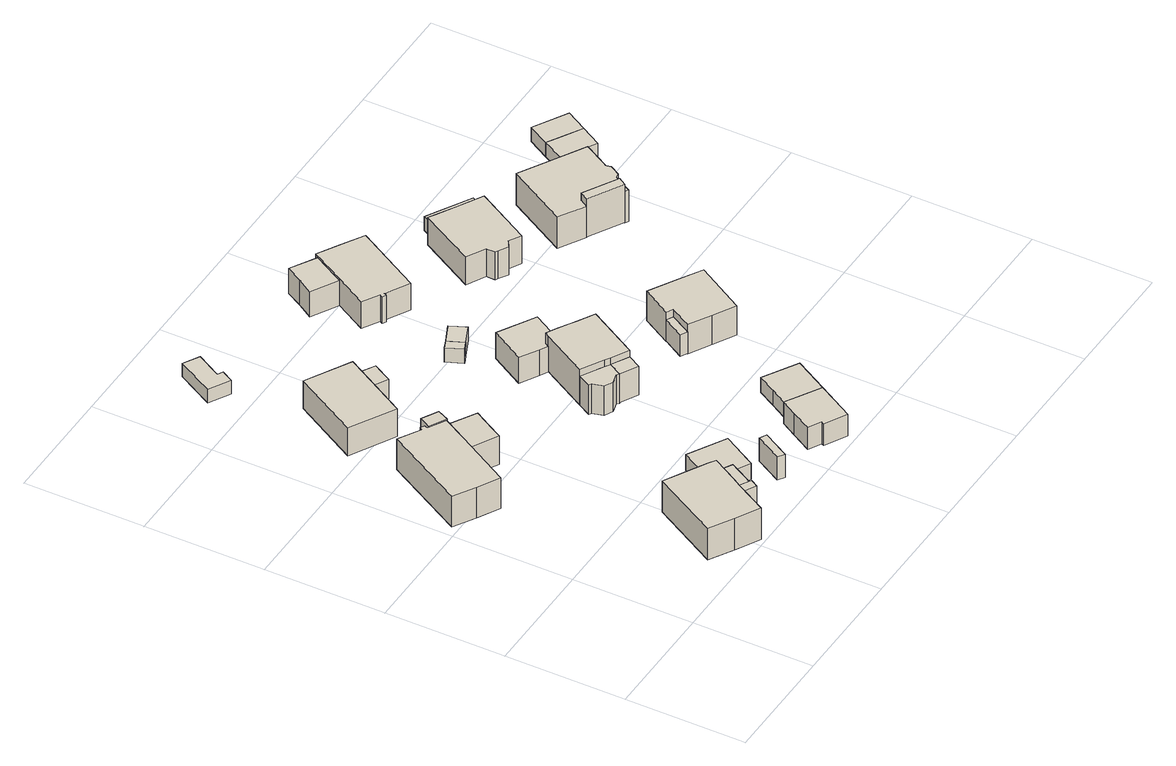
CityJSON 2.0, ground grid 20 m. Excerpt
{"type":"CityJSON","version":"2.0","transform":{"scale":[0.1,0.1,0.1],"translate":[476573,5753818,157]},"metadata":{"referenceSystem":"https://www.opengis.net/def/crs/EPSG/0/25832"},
"CityObjects":{
"building1":{"type":"Building","attributes":{"Gemeindeschluessel":"05766056","function":"31001_1010"},"address":[{"country":"Germany","locality":"Oerlinghausen","thoroughfareNumber":"49","thoroughfareName":"Agnes-Miegel-Weg"}],"children":["building1-1","building1-2"]},
"building1-1":{"type":"BuildingPart","attributes":{"BezugspunktDach":"2000","measuredHeight":7.75},"parents":["building1"],"geometry":[{"type":"Solid","lod":"1","boundaries":[[[[0,1,2,3,4,5,6,7,8]],[[9,10,11,12,13,14,15,16,17]],[[9,17,8,7]],[[10,9,7,6]],[[11,10,6,5]],[[12,11,5,4]],[[13,12,4,3]],[[14,13,3,2]],[[15,14,2,1]],[[16,15,1,0]],[[17,16,0,8]]]]}]},
"building1-2":{"type":"BuildingPart","attributes":{"BezugspunktDach":"2000","measuredHeight":3.92},"parents":["building1"],"geometry":[{"type":"Solid","lod":"1","boundaries":[[[[18,19,20,21,22]],[[23,16,15,24,25]],[[23,25,22,21]],[[16,23,21,20]],[[15,16,20,19]],[[24,15,19,18]],[[25,24,18,22]]]]}]},
"building2":{"type":"Building","attributes":{"Gemeindeschluessel":"05766056","function":"31001_1010"},"address":[{"country":"Germany","locality":"Oerlinghausen","thoroughfareNumber":"45","thoroughfareName":"Agnes-Miegel-Weg"}],"children":["building2-1","building2-2"]},
"building2-1":{"type":"BuildingPart","attributes":{"BezugspunktDach":"2000","measuredHeight":7.73},"parents":["building2"],"geometry":[{"type":"Solid","lod":"1","boundaries":[[[[26,27,28,29,30,31,32,33,34,35,36,37]],[[38,39,40,41,42,43,44,45,46,47,48,49]],[[38,49,37,36]],[[39,38,36,35]],[[40,39,35,34]],[[41,40,34,33]],[[42,41,33,32]],[[43,42,32,31]],[[44,43,31,30]],[[45,44,30,29]],[[46,45,29,28]],[[47,46,28,27]],[[48,47,27,26]],[[49,48,26,37]]]]}]},
"building2-2":{"type":"BuildingPart","attributes":{"BezugspunktDach":"2000","measuredHeight":6.92},"parents":["building2"],"geometry":[{"type":"Solid","lod":"1","boundaries":[[[[50,51,52,53,54]],[[55,44,43,56,57]],[[55,57,54,53]],[[44,55,53,52]],[[43,44,52,51]],[[56,43,51,50]],[[57,56,50,54]]]]}]},
"building3":{"type":"Building","attributes":{"Gemeindeschluessel":"05766056","BezugspunktDach":"2000","function":"51009_1610","measuredHeight":4.78},"address":[{"country":"Germany"}],"geometry":[{"type":"Solid","lod":"1","boundaries":[[[[58,59,60,61]],[[62,63,64,65]],[[62,65,61,60]],[[63,62,60,59]],[[64,63,59,58]],[[65,64,58,61]]]]}]},
"building4":{"type":"Building","attributes":{"Gemeindeschluessel":"05766056","BezugspunktDach":"2000","function":"31001_2000","measuredHeight":2.94},"address":[{"country":"Germany","locality":"Oerlinghausen","thoroughfareNumber":"49","thoroughfareName":"Agnes-Miegel-Weg"}],"geometry":[{"type":"Solid","lod":"1","boundaries":[[[[66,67,68,69,70,71]],[[72,25,24,14,73,74]],[[72,74,71,70]],[[25,72,70,69]],[[24,25,69,68]],[[14,24,68,67]],[[73,14,67,66]],[[74,73,66,71]]]]}]},
"building5":{"type":"Building","attributes":{"Gemeindeschluessel":"05766056","BezugspunktDach":"2000","function":"31001_2000","measuredHeight":2.7},"address":[{"country":"Germany","locality":"Oerlinghausen","thoroughfareNumber":"43","thoroughfareName":"Agnes-Miegel-Weg"}],"geometry":[{"type":"Solid","lod":"1","boundaries":[[[[75,76,77,78]],[[79,80,81,82]],[[79,82,78,77]],[[80,79,77,76]],[[81,80,76,75]],[[82,81,75,78]]]]}]},
"building6":{"type":"Building","attributes":{"Gemeindeschluessel":"05766056","function":"31001_1010"},"address":[{"country":"Germany","locality":"Oerlinghausen","thoroughfareNumber":"43","thoroughfareName":"Agnes-Miegel-Weg"}],"children":["building6-1","building6-2"]},
"building6-1":{"type":"BuildingPart","attributes":{"BezugspunktDach":"2000","measuredHeight":6.8},"parents":["building6"],"geometry":[{"type":"Solid","lod":"1","boundaries":[[[[83,84,85,86]],[[87,88,89,90]],[[87,90,86,85]],[[88,87,85,84]],[[89,88,84,83]],[[90,89,83,86]]]]}]},
"building6-2":{"type":"BuildingPart","attributes":{"BezugspunktDach":"2100","measuredHeight":3.56},"parents":["building6"],"geometry":[{"type":"Solid","lod":"1","boundaries":[[[[91,92,93,94]],[[95,96,97,98]],[[95,98,94,93]],[[96,95,93,92]],[[97,96,92,91]],[[98,97,91,94]]]]}]},
"building7":{"type":"Building","attributes":{"Gemeindeschluessel":"05766056","BezugspunktDach":"2000","function":"51009_1610","measuredHeight":4.3},"address":[{"country":"Germany"}],"geometry":[{"type":"Solid","lod":"1","boundaries":[[[[99,100,101,102]],[[103,104,105,106]],[[103,106,102,101]],[[104,103,101,100]],[[105,104,100,99]],[[106,105,99,102]]]]}]},
"building8":{"type":"Building","attributes":{"Gemeindeschluessel":"05766056","BezugspunktDach":"2000","function":"31001_2000","measuredHeight":2.46},"address":[{"country":"Germany","locality":"Oerlinghausen","thoroughfareNumber":"41","thoroughfareName":"Agnes-Miegel-Weg"}],"geometry":[{"type":"Solid","lod":"1","boundaries":[[[[107,108,109,110,111,112]],[[113,114,115,116,117,118]],[[113,118,112,111]],[[114,113,111,110]],[[115,114,110,109]],[[116,115,109,108]],[[117,116,108,107]],[[118,117,107,112]]]]}]},
"building9":{"type":"Building","attributes":{"Gemeindeschluessel":"05766056","BezugspunktDach":"2000","function":"51009_1610","measuredHeight":6.49},"address":[{"country":"Germany"}],"geometry":[{"type":"Solid","lod":"1","boundaries":[[[[119,120,121,122]],[[123,124,125,126]],[[123,126,122,121]],[[124,123,121,120]],[[125,124,120,119]],[[126,125,119,122]]]]}]},
"building10":{"type":"Building","attributes":{"Gemeindeschluessel":"05766056","BezugspunktDach":"2000","function":"31001_2000","measuredHeight":4.12},"address":[{"country":"Germany","locality":"Oerlinghausen","thoroughfareNumber":"49a","thoroughfareName":"Agnes-Miegel-Weg"}],"geometry":[{"type":"Solid","lod":"1","boundaries":[[[[127,128,129,130,131,132,133,134]],[[135,136,137,138,139,140,141,142]],[[135,142,134,133]],[[136,135,133,132]],[[137,136,132,131]],[[138,137,131,130]],[[139,138,130,129]],[[140,139,129,128]],[[141,140,128,127]],[[142,141,127,134]]]]}]},
"building11":{"type":"Building","attributes":{"Gemeindeschluessel":"05766056","function":"31001_1010"},"address":[{"country":"Germany","locality":"Oerlinghausen","thoroughfareNumber":"47","thoroughfareName":"Agnes-Miegel-Weg"}],"children":["building11-1","building11-2"]},
"building11-1":{"type":"BuildingPart","attributes":{"BezugspunktDach":"2000","measuredHeight":7.79},"parents":["building11"],"geometry":[{"type":"Solid","lod":"1","boundaries":[[[[143,144,145,146,147,148,149,150,151,152]],[[153,154,155,156,157,158,159,160,161,162]],[[153,162,152,151]],[[154,153,151,150]],[[155,154,150,149]],[[156,155,149,148]],[[157,156,148,147]],[[158,157,147,146]],[[159,158,146,145]],[[160,159,145,144]],[[161,160,144,143]],[[162,161,143,152]]]]}]},
"building11-2":{"type":"BuildingPart","attributes":{"BezugspunktDach":"2000","measuredHeight":5.51},"parents":["building11"],"geometry":[{"type":"Solid","lod":"1","boundaries":[[[[163,164,165,166,167,168,120,119]],[[169,170,171,172,173,174,156,154]],[[169,154,119,120]],[[170,169,120,168]],[[171,170,168,167]],[[172,171,167,166]],[[173,172,166,165]],[[174,173,165,164]],[[156,174,164,163]],[[154,156,163,119]]]]}]},
"building12":{"type":"Building","attributes":{"Gemeindeschluessel":"05766056","BezugspunktDach":"2000","function":"51009_1610","measuredHeight":3.08},"address":[{"country":"Germany"}],"geometry":[{"type":"Solid","lod":"1","boundaries":[[[[175,176,177,178]],[[179,180,181,182]],[[179,182,178,177]],[[180,179,177,176]],[[181,180,176,175]],[[182,181,175,178]]]]}]},
"building13":{"type":"Building","attributes":{"Gemeindeschluessel":"05766056","BezugspunktDach":"2000","function":"31001_2000","measuredHeight":6.45},"address":[{"country":"Germany","locality":"Oerlinghausen","thoroughfareNumber":"47","thoroughfareName":"Agnes-Miegel-Weg"}],"geometry":[{"type":"Solid","lod":"1","boundaries":[[[[183,184,185,186,187,188,189]],[[190,191,192,193,194,195,196]],[[190,196,189,188]],[[191,190,188,187]],[[192,191,187,186]],[[193,192,186,185]],[[194,193,185,184]],[[195,194,184,183]],[[196,195,183,189]]]]}]},
"building14":{"type":"Building","attributes":{"Gemeindeschluessel":"05766056","BezugspunktDach":"2000","function":"31001_2000","measuredHeight":2.76},"address":[{"country":"Germany","locality":"Oerlinghausen","thoroughfareNumber":"47a","thoroughfareName":"Agnes-Miegel-Weg"}],"geometry":[{"type":"Solid","lod":"1","boundaries":[[[[197,198,128,127,134,199]],[[200,201,202,203,204,205]],[[200,205,199,134]],[[201,200,134,127]],[[202,201,127,128]],[[203,202,128,198]],[[204,203,198,197]],[[205,204,197,199]]]]}]},
"building15":{"type":"Building","attributes":{"Gemeindeschluessel":"05766056","BezugspunktDach":"2000","function":"31001_2000","measuredHeight":3.11},"address":[{"country":"Germany","locality":"Oerlinghausen","thoroughfareNumber":"43","thoroughfareName":"Agnes-Miegel-Weg"}],"geometry":[{"type":"Solid","lod":"1","boundaries":[[[[206,175,178,207]],[[208,209,210,211]],[[208,211,207,178]],[[209,208,178,175]],[[210,209,175,206]],[[211,210,206,207]]]]}]},
"building16":{"type":"Building","attributes":{"Gemeindeschluessel":"05766056","BezugspunktDach":"2000","function":"51009_1610","measuredHeight":3.98},"address":[{"country":"Germany"}],"geometry":[{"type":"Solid","lod":"1","boundaries":[[[[212,213,214,215]],[[216,217,218,219]],[[216,219,215,214]],[[217,216,214,213]],[[218,217,213,212]],[[219,218,212,215]]]]}]},
"building17":{"type":"Building","attributes":{"Gemeindeschluessel":"05766056","function":"31001_1010"},"address":[{"country":"Germany","locality":"Oerlinghausen","thoroughfareNumber":"39","thoroughfareName":"Agnes-Miegel-Weg"}],"children":["building17-1","building17-2"]},
"building17-1":{"type":"BuildingPart","attributes":{"BezugspunktDach":"2000","measuredHeight":6.6},"parents":["building17"],"geometry":[{"type":"Solid","lod":"1","boundaries":[[[[220,221,222,223,224,225,226,227,228,229,230,231]],[[232,233,234,235,236,237,238,239,240,241,242,243]],[[232,243,231,230]],[[233,232,230,229]],[[234,233,229,228]],[[235,234,228,227]],[[236,235,227,226]],[[237,236,226,225]],[[238,237,225,224]],[[239,238,224,223]],[[240,239,223,222]],[[241,240,222,221]],[[242,241,221,220]],[[243,242,220,231]]]]}]},
"building17-2":{"type":"BuildingPart","attributes":{"BezugspunktDach":"2000","measuredHeight":5.99},"parents":["building17"],"geometry":[{"type":"Solid","lod":"1","boundaries":[[[[244,245,246,247,248]],[[239,249,250,251,240]],[[239,240,248,247]],[[249,239,247,246]],[[250,249,246,245]],[[251,250,245,244]],[[240,251,244,248]]]]}]},
"building18":{"type":"Building","attributes":{"Gemeindeschluessel":"05766056","BezugspunktDach":"2000","function":"31001_1010","measuredHeight":8.24},"address":[{"country":"Germany","locality":"Oerlinghausen","thoroughfareNumber":"47a","thoroughfareName":"Agnes-Miegel-Weg"}],"geometry":[{"type":"Solid","lod":"1","boundaries":[[[[252,253,254,255,256,257,258,259]],[[260,261,262,263,264,265,266,267]],[[260,267,259,258]],[[261,260,258,257]],[[262,261,257,256]],[[263,262,256,255]],[[264,263,255,254]],[[265,264,254,253]],[[266,265,253,252]],[[267,266,252,259]]]]}]},
"building19":{"type":"Building","attributes":{"Gemeindeschluessel":"05766056","BezugspunktDach":"2000","function":"31001_1010","measuredHeight":7.08},"address":[{"country":"Germany","locality":"Oerlinghausen","thoroughfareNumber":"37","thoroughfareName":"Agnes-Miegel-Weg"}],"geometry":[{"type":"Solid","lod":"1","boundaries":[[[[268,269,270,271,272,273,274,275,276,277,278]],[[279,280,281,282,283,284,285,286,287,288,289]],[[279,289,278,277]],[[280,279,277,276]],[[281,280,276,275]],[[282,281,275,274]],[[283,282,274,273]],[[284,283,273,272]],[[285,284,272,271]],[[286,285,271,270]],[[287,286,270,269]],[[288,287,269,268]],[[289,288,268,278]]]]}]},
"building20":{"type":"Building","attributes":{"Gemeindeschluessel":"05766056","BezugspunktDach":"2000","function":"31001_2000","measuredHeight":2.58},"address":[{"country":"Germany","locality":"Oerlinghausen","thoroughfareNumber":"37","thoroughfareName":"Agnes-Miegel-Weg"}],"geometry":[{"type":"Solid","lod":"1","boundaries":[[[[290,291,292,293]],[[289,287,294,295]],[[289,295,293,292]],[[287,289,292,291]],[[294,287,291,290]],[[295,294,290,293]]]]}]},
"building21":{"type":"Building","attributes":{"Gemeindeschluessel":"05766056","BezugspunktDach":"2000","function":"51009_1610","measuredHeight":8.59},"address":[{"country":"Germany"}],"geometry":[{"type":"Solid","lod":"1","boundaries":[[[[296,297,298,299]],[[300,301,302,303]],[[300,303,299,298]],[[301,300,298,297]],[[302,301,297,296]],[[303,302,296,299]]]]}]},
"building22":{"type":"Building","attributes":{"Gemeindeschluessel":"05766056","BezugspunktDach":"2000","function":"31001_1010","measuredHeight":8.69},"address":[{"country":"Germany","locality":"Oerlinghausen","thoroughfareNumber":"37a","thoroughfareName":"Agnes-Miegel-Weg"}],"geometry":[{"type":"Solid","lod":"1","boundaries":[[[[304,305,306,307,308,309,310,311,312,313,314,315,316,317]],[[318,319,320,321,322,323,324,325,326,327,328,329,330,331]],[[318,331,317,316]],[[319,318,316,315]],[[320,319,315,314]],[[321,320,314,313]],[[322,321,313,312]],[[323,322,312,311]],[[324,323,311,310]],[[325,324,310,309]],[[326,325,309,308]],[[327,326,308,307]],[[328,327,307,306]],[[329,328,306,305]],[[330,329,305,304]],[[331,330,304,317]]]]}]},
"building23":{"type":"Building","attributes":{"Gemeindeschluessel":"05766056","BezugspunktDach":"2000","function":"31001_2000","measuredHeight":2.74},"address":[{"country":"Germany","locality":"Oerlinghausen","thoroughfareNumber":"37a","thoroughfareName":"Agnes-Miegel-Weg"}],"geometry":[{"type":"Solid","lod":"1","boundaries":[[[[332,333,334,335,336]],[[337,338,339,340,341]],[[337,341,336,335]],[[338,337,335,334]],[[339,338,334,333]],[[340,339,333,332]],[[341,340,332,336]]]]}]},
"building24":{"type":"Building","attributes":{"Gemeindeschluessel":"05766056","BezugspunktDach":"2000","function":"31001_2000","measuredHeight":2.72},"address":[{"country":"Germany","locality":"Oerlinghausen","thoroughfareNumber":"35a","thoroughfareName":"Agnes-Miegel-Weg"}],"geometry":[{"type":"Solid","lod":"1","boundaries":[[[[342,333,332,336,343]],[[341,340,339,344,345]],[[341,345,343,336]],[[340,341,336,332]],[[339,340,332,333]],[[344,339,333,342]],[[345,344,342,343]]]]}]}
},
"vertices":[
[238,65,81],[264,110,81],[253,117,81],[224,133,81],[185,155,81],[123,45,81],[162,22,81],[201,0,81],[230,52,81],[201,0,22],[162,22,22],[123,45,22],[185,155,22],[224,133,22],[253,117,22],[264,110,22],[238,65,22],[230,52,22],
[288,96,61],[264,110,61],[238,65,61],[263,51,61],[287,94,61],[263,51,22],[288,96,22],[287,94,22],
[84,540,76],[9,406,76],[45,385,76],[81,365,76],[124,440,76],[154,494,76],[156,498,76],[128,514,76],[130,519,76],[124,523,76],[121,519,76],[120,519,76],[121,519,19],[124,523,19],[130,519,19],[128,514,19],[156,498,19],[154,494,19],[124,440,19],[81,365,19],[45,385,19],[9,406,19],[84,540,19],[120,519,19],
[197,469,72],[154,494,72],[124,440,72],[167,416,72],[182,443,72],[167,416,19],[197,469,19],[182,443,19],
[238,65,68],[230,52,68],[255,38,68],[263,51,68],[255,38,24],[230,52,24],[238,65,24],[263,51,24],
[284,172,52],[253,117,52],[288,96,52],[287,94,52],[313,80,52],[346,137,52],[313,80,22],[284,172,22],[346,137,22],
[173,550,46],[163,531,46],[191,516,46],[200,535,46],[191,516,21],[163,531,21],[173,550,21],[200,535,21],
[137,725,72],[75,616,72],[148,575,72],[210,684,72],[148,575,20],[75,616,20],[137,725,20],[210,684,20],
[205,677,56],[187,645,56],[217,628,56],[235,660,56],[217,628,20],[187,645,20],[205,677,20],[235,660,20],
[353,89,67],[328,45,67],[339,38,67],[365,83,67],[339,38,24],[328,45,24],[353,89,24],[365,83,24],
[117,857,45],[140,898,45],[114,913,45],[80,852,45],[115,832,45],[126,852,45],[115,832,20],[80,852,20],[114,913,20],[140,898,20],[117,857,20],[126,852,20],
[380,351,80],[367,329,80],[396,313,80],[408,335,80],[396,313,26],[367,329,26],[380,351,26],[408,335,26],
[484,93,51],[459,108,51],[444,82,51],[425,49,51],[446,37,51],[444,33,51],[480,13,51],[515,75,51],[480,13,10],[444,33,10],[446,37,10],[425,49,10],[444,82,10],[459,108,10],[484,93,10],[515,75,10],
[429,434,92],[420,440,92],[401,451,92],[383,461,92],[379,454,92],[335,377,92],[372,356,92],[380,351,92],[408,335,92],[456,419,92],[408,335,25],[380,351,25],[372,356,25],[335,377,25],[379,454,25],[383,461,25],[401,451,25],[420,440,25],[429,434,25],[456,419,25],
[335,377,80],[323,355,80],[327,353,80],[332,335,80],[346,328,80],[363,332,80],[367,329,25],[363,332,25],[346,328,25],[332,335,25],[327,353,25],[323,355,25],
[340,603,50],[326,597,50],[338,570,50],[352,576,50],[338,570,23],[326,597,23],[340,603,23],[352,576,23],
[369,536,72],[336,479,72],[366,461,72],[379,454,72],[383,461,72],[401,451,72],[430,501,72],[401,451,24],[383,461,24],[379,454,24],[366,461,24],[336,479,24],[369,536,24],[430,501,24],
[491,164,51],[474,134,51],[547,131,51],[515,75,23],[484,93,23],[459,108,23],[474,134,23],[491,164,23],[547,131,23],
[372,617,50],[384,590,50],[352,576,24],[340,603,24],[372,617,24],[384,590,24],
[520,338,68],[500,303,68],[511,297,68],[531,332,68],[511,297,28],[500,303,28],[520,338,28],[531,332,28],
[430,828,75],[394,849,75],[391,844,75],[361,791,75],[331,738,75],[359,722,75],[356,717,75],[362,714,75],[364,718,75],[367,717,75],[403,696,75],[466,807,75],[403,696,25],[367,717,25],[364,718,25],[362,714,25],[356,717,25],[359,722,25],[331,738,25],[361,791,25],[391,844,25],[394,849,25],[430,828,25],[466,807,25],
[349,869,72],[334,842,72],[318,816,72],[361,791,72],[391,844,72],[318,816,25],[334,842,25],[349,869,25],
[595,359,82],[548,386,82],[520,338,82],[531,332,82],[511,297,82],[547,276,82],[583,256,82],[631,338,82],[583,256,27],[547,276,27],[511,297,27],[531,332,27],[520,338,27],[548,386,27],[595,359,27],[631,338,27],
[583,722,79],[553,739,79],[542,746,79],[490,654,79],[521,637,79],[521,622,79],[525,620,79],[540,611,79],[552,618,79],[572,607,79],[624,699,79],[572,607,27],[552,618,27],[540,611,27],[525,620,27],[521,622,27],[521,637,27],[490,654,27],[542,746,27],[553,739,27],[583,722,27],[624,699,27],
[568,767,53],[553,739,53],[624,699,53],[640,726,53],[568,767,27],[640,726,27],
[675,566,102],[667,553,102],[723,521,102],[731,534,102],[723,521,30],[667,553,30],[675,566,30],[731,534,30],
[786,618,88],[734,648,88],[682,678,88],[625,578,88],[667,553,88],[675,566,88],[684,561,88],[731,534,88],[723,521,88],[729,518,88],[745,547,88],[753,549,88],[763,566,88],[761,574,88],[763,566,29],[753,549,29],[745,547,29],[729,518,29],[723,521,29],[731,534,29],[684,561,29],[675,566,29],[667,553,29],[625,578,29],[682,678,29],[734,648,29],[786,618,29],[761,574,29],
[822,679,57],[797,694,57],[777,659,57],[832,627,57],[852,662,57],[832,627,30],[777,659,30],[797,694,30],[822,679,30],[852,662,30],
[817,729,57],[872,697,57],[817,729,30],[872,697,30]
]}
